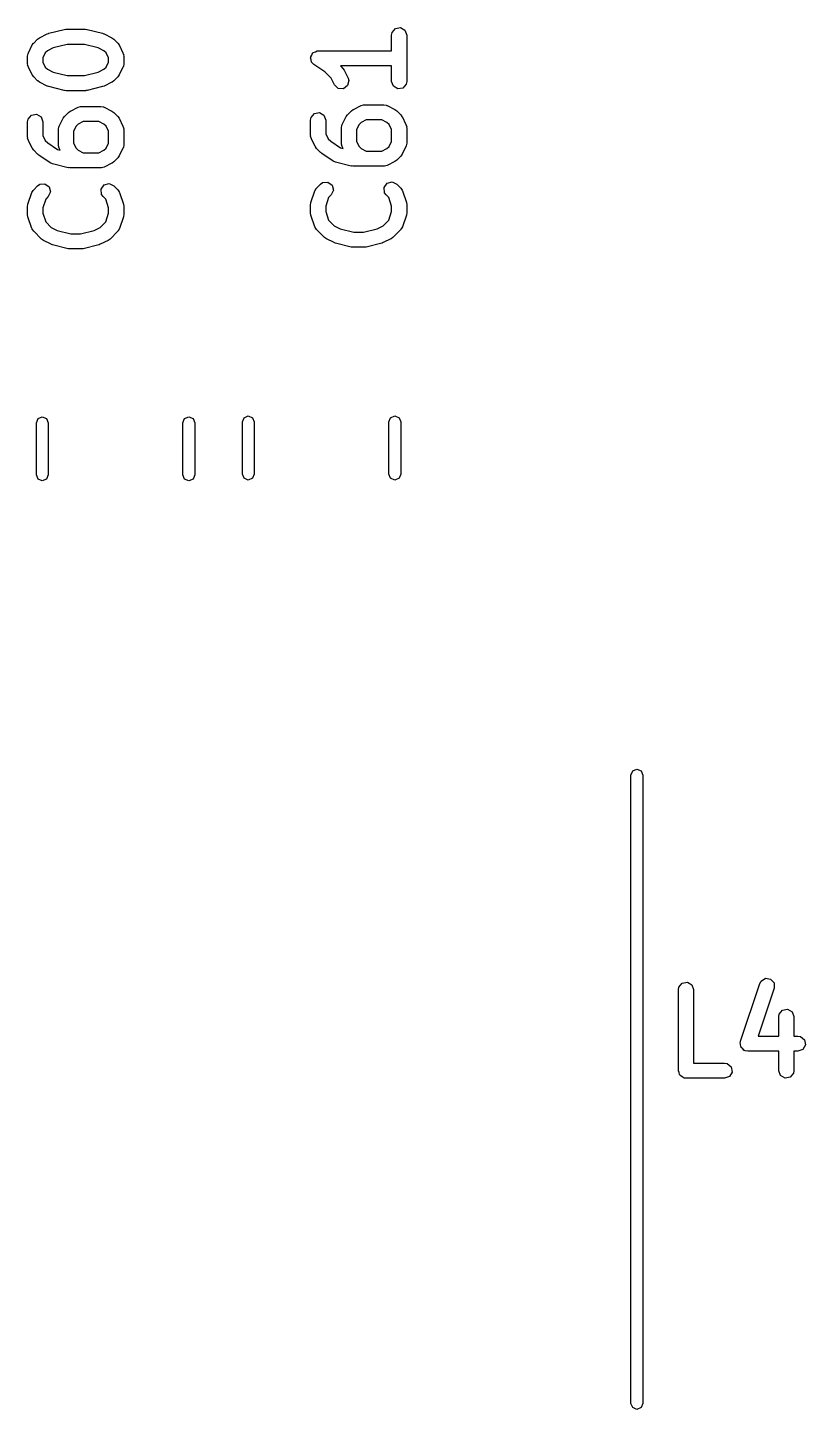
# Model space of a CAD drawing. Extents: x 0 to 4.25, y -4.42 to 0.
# Drawn here: x 1.521 to 1.828, y -1.046 to -0.5 of the extents above; entities that cross this region are included whole.
import ezdxf

# ---------------------------------------------------------------- set-up
doc = ezdxf.new("R2010")
doc.units = 0
doc.header["$MEASUREMENT"] = 0
doc.layers.add('BLACK', color=7, linetype='CONTINUOUS')

msp = doc.modelspace()

# ---------------------------------------------------------------- linework, layer by layer
at = {"layer": 'BLACK', "linetype": 'CONTINUOUS'}
for p, q in [((1.52932, -0.502343), (1.53542, -0.500819)), ((1.53542, -0.500819), (1.53602, -0.500777)), ((1.53602, -0.500777), (1.53615, -0.500729)), ((1.53615, -0.500729), (1.54377, -0.500729)), ((1.54377, -0.500729), (1.54436, -0.500833)), ((1.54436, -0.500833), (1.54449, -0.500819)), ((1.54449, -0.500819), (1.55059, -0.502343)), ((1.66492, -0.502042), (1.66624, -0.50047)), ((1.66624, -0.50047), (1.66826, -0.500113)), ((1.66826, -0.500113), (1.67004, -0.501139)), ((1.67004, -0.501139), (1.67074, -0.503068)), ((1.52127, -0.510007), (1.5228, -0.506959)), ((1.5228, -0.506959), (1.52333, -0.506239)), ((1.52333, -0.506239), (1.52336, -0.506179)), ((1.52336, -0.506179), (1.52488, -0.504656)), ((1.52488, -0.504656), (1.52562, -0.504141)), ((1.52562, -0.504141), (1.52566, -0.504094)), ((1.52566, -0.504094), (1.52871, -0.50257)), ((1.52871, -0.50257), (1.52921, -0.502422)), ((1.52921, -0.502422), (1.52932, -0.502343)), ((1.53652, -0.506729), (1.5311, -0.508084)), ((1.5434, -0.506729), (1.53652, -0.506729)), ((1.54881, -0.508084), (1.5434, -0.506729)), ((1.55059, -0.502343), (1.55106, -0.502554)), ((1.55106, -0.502554), (1.5512, -0.50257)), ((1.5512, -0.50257), (1.55425, -0.504094)), ((1.55425, -0.504094), (1.55497, -0.504628)), ((1.55497, -0.504628), (1.55503, -0.504655)), ((1.55503, -0.504655), (1.55655, -0.506179)), ((1.55655, -0.506179), (1.55707, -0.506914)), ((1.55707, -0.506914), (1.55712, -0.506959)), ((1.55712, -0.506959), (1.55864, -0.510007)), ((1.66474, -0.503068), (1.66492, -0.502042)), ((1.66474, -0.509211), (1.66474, -0.503068)), ((1.67074, -0.503068), (1.67074, -0.521354)), ((1.52096, -0.511348), (1.52114, -0.510322)), ((1.52096, -0.514396), (1.52096, -0.511348)), ((1.52114, -0.510322), (1.52125, -0.510185)), ((1.52125, -0.510185), (1.52127, -0.510007)), ((1.52795, -0.510078), (1.52696, -0.512056)), ((1.52696, -0.512056), (1.52696, -0.513688)), ((1.52878, -0.509242), (1.52795, -0.510078)), ((1.5311, -0.508084), (1.52878, -0.509242)), ((1.55113, -0.509242), (1.54881, -0.508084)), ((1.55197, -0.510078), (1.55113, -0.509242)), ((1.55296, -0.512056), (1.55197, -0.510078)), ((1.55296, -0.513688), (1.55296, -0.512056)), ((1.55864, -0.510007), (1.55894, -0.511005)), ((1.55894, -0.511005), (1.5589, -0.51118)), ((1.5589, -0.51118), (1.55896, -0.511348)), ((1.55896, -0.511348), (1.55896, -0.514396)), ((1.63275, -0.512018), (1.63282, -0.51186)), ((1.63299, -0.512853), (1.63275, -0.512018)), ((1.63279, -0.51169), (1.63322, -0.510936)), ((1.63282, -0.51186), (1.63279, -0.51169)), ((1.63322, -0.510936), (1.63357, -0.510138)), ((1.63357, -0.510138), (1.63373, -0.510062)), ((1.63373, -0.510062), (1.63382, -0.509913)), ((1.63382, -0.509913), (1.63463, -0.509615)), ((1.63463, -0.509615), (1.63541, -0.509229)), ((1.63541, -0.509229), (1.63558, -0.50927)), ((1.63558, -0.50927), (1.63574, -0.509211)), ((1.63574, -0.509211), (1.66474, -0.509211)), ((1.52102, -0.514564), (1.52096, -0.514396)), ((1.52098, -0.514739), (1.52102, -0.514564)), ((1.52127, -0.515738), (1.52098, -0.514739)), ((1.5228, -0.518785), (1.52127, -0.515738)), ((1.52696, -0.513688), (1.52795, -0.515666)), ((1.52795, -0.515666), (1.52878, -0.516502)), ((1.52878, -0.516502), (1.5311, -0.517661)), ((1.5311, -0.517661), (1.53652, -0.519015)), ((1.5434, -0.519015), (1.54881, -0.517661)), ((1.54881, -0.517661), (1.55113, -0.516502)), ((1.55113, -0.516502), (1.55197, -0.515666)), ((1.55197, -0.515666), (1.55296, -0.513688)), ((1.55864, -0.515738), (1.55712, -0.518785)), ((1.55866, -0.515559), (1.55864, -0.515738)), ((1.55878, -0.515422), (1.55866, -0.515559)), ((1.55896, -0.514396), (1.55878, -0.515422)), ((1.63315, -0.513711), (1.63299, -0.512853)), ((1.63328, -0.513822), (1.63315, -0.513711)), ((1.63333, -0.513987), (1.63328, -0.513822)), ((1.63408, -0.514707), (1.63333, -0.513987)), ((1.6384, -0.51759), (1.63408, -0.514707)), ((1.6409, -0.520083), (1.6384, -0.51759)), ((1.66474, -0.515211), (1.64451, -0.515211)), ((1.64451, -0.515211), (1.64548, -0.516185)), ((1.64548, -0.516185), (1.646, -0.516919)), ((1.646, -0.516919), (1.64605, -0.516964)), ((1.64605, -0.516964), (1.64757, -0.520012)), ((1.66474, -0.521354), (1.66474, -0.515211)), ((1.52284, -0.51883), (1.5228, -0.518785)), ((1.52336, -0.519565), (1.52284, -0.51883)), ((1.52488, -0.521089), (1.52336, -0.519565)), ((1.52494, -0.521116), (1.52488, -0.521089)), ((1.52566, -0.521651), (1.52494, -0.521116)), ((1.52871, -0.523174), (1.52566, -0.521651)), ((1.52885, -0.523191), (1.52871, -0.523174)), ((1.52932, -0.523402), (1.52885, -0.523191)), ((1.53542, -0.524925), (1.52932, -0.523402)), ((1.53652, -0.519015), (1.5434, -0.519015)), ((1.55059, -0.523402), (1.54449, -0.524925)), ((1.55071, -0.523322), (1.55059, -0.523402)), ((1.5512, -0.523174), (1.55071, -0.523322)), ((1.55425, -0.521651), (1.5512, -0.523174)), ((1.5543, -0.521603), (1.55425, -0.521651)), ((1.55503, -0.521089), (1.5543, -0.521603)), ((1.55655, -0.519565), (1.55503, -0.521089)), ((1.55658, -0.519506), (1.55655, -0.519565)), ((1.55712, -0.518785), (1.55658, -0.519506)), ((1.6422, -0.522695), (1.6409, -0.520083)), ((1.64369, -0.524106), (1.6422, -0.522695)), ((1.64739, -0.523007), (1.64574, -0.524229)), ((1.64787, -0.521011), (1.64739, -0.523007)), ((1.64757, -0.520012), (1.64787, -0.521011)), ((1.66545, -0.523282), (1.66474, -0.521354)), ((1.66722, -0.524308), (1.66545, -0.523282)), ((1.67056, -0.52238), (1.66924, -0.523952)), ((1.67074, -0.521354), (1.67056, -0.52238)), ((1.53556, -0.524911), (1.53542, -0.524925)), ((1.53615, -0.525015), (1.53556, -0.524911)), ((1.54377, -0.525015), (1.53615, -0.525015)), ((1.5439, -0.524967), (1.54377, -0.525015)), ((1.54449, -0.524925), (1.5439, -0.524967)), ((1.64574, -0.524229), (1.64369, -0.524106)), ((1.66924, -0.523952), (1.66722, -0.524308)), ((1.52246, -0.534655), (1.52448, -0.534299)), ((1.52448, -0.534299), (1.52625, -0.535325)), ((1.53555, -0.535132), (1.53707, -0.533608)), ((1.53707, -0.533608), (1.53781, -0.533093)), ((1.53781, -0.533093), (1.53785, -0.533046)), ((1.53785, -0.533046), (1.5409, -0.531522)), ((1.5409, -0.531522), (1.5419, -0.531225)), ((1.5419, -0.531225), (1.54207, -0.531267)), ((1.54207, -0.531267), (1.54224, -0.531205)), ((1.54224, -0.531205), (1.54986, -0.531205)), ((1.54986, -0.531205), (1.55089, -0.531386)), ((1.55089, -0.531386), (1.55102, -0.531502)), ((1.55102, -0.531502), (1.5512, -0.531522)), ((1.5512, -0.531522), (1.55425, -0.533046)), ((1.55425, -0.533046), (1.55497, -0.53358)), ((1.55497, -0.53358), (1.55503, -0.533608)), ((1.55503, -0.533608), (1.55655, -0.535132)), ((1.63292, -0.535566), (1.63424, -0.533994)), ((1.63424, -0.533994), (1.63626, -0.533637)), ((1.63626, -0.533637), (1.63804, -0.534663)), ((1.64731, -0.53453), (1.64734, -0.53447)), ((1.64734, -0.53447), (1.64886, -0.532947)), ((1.64886, -0.532947), (1.6496, -0.532432)), ((1.6496, -0.532432), (1.64964, -0.532385)), ((1.64964, -0.532385), (1.65269, -0.530861)), ((1.65269, -0.530861), (1.65369, -0.530564)), ((1.65369, -0.530564), (1.65386, -0.530605)), ((1.65386, -0.530605), (1.65403, -0.530544)), ((1.65403, -0.530544), (1.66165, -0.530544)), ((1.66165, -0.530544), (1.66267, -0.530725)), ((1.66267, -0.530725), (1.66281, -0.53084)), ((1.66281, -0.53084), (1.66299, -0.530861)), ((1.66299, -0.530861), (1.66604, -0.532385)), ((1.66604, -0.532385), (1.66676, -0.532919)), ((1.66676, -0.532919), (1.66682, -0.532946)), ((1.66682, -0.532946), (1.66834, -0.53447)), ((1.66834, -0.53447), (1.66886, -0.535205)), ((1.52096, -0.537253), (1.52114, -0.536227)), ((1.52096, -0.543348), (1.52096, -0.537253)), ((1.52114, -0.536227), (1.52246, -0.534655)), ((1.52625, -0.535325), (1.52696, -0.537253)), ((1.52696, -0.537253), (1.52696, -0.54264)), ((1.53315, -0.540301), (1.53333, -0.539275)), ((1.53333, -0.539275), (1.53344, -0.539137)), ((1.53344, -0.539137), (1.53346, -0.538959)), ((1.53346, -0.538959), (1.53499, -0.535911)), ((1.53499, -0.535911), (1.53552, -0.535191)), ((1.53552, -0.535191), (1.53555, -0.535132)), ((1.54014, -0.53903), (1.53915, -0.541009)), ((1.54097, -0.538195), (1.54014, -0.53903)), ((1.54295, -0.537205), (1.54097, -0.538195)), ((1.54915, -0.537205), (1.54295, -0.537205)), ((1.55113, -0.538195), (1.54915, -0.537205)), ((1.55197, -0.53903), (1.55113, -0.538195)), ((1.55296, -0.541009), (1.55197, -0.53903)), ((1.55655, -0.535132), (1.55707, -0.535866)), ((1.55707, -0.535866), (1.55712, -0.535911)), ((1.55712, -0.535911), (1.55864, -0.538959)), ((1.55864, -0.538959), (1.55894, -0.539958)), ((1.55894, -0.539958), (1.5589, -0.540132)), ((1.63274, -0.536592), (1.63292, -0.535566)), ((1.63274, -0.542687), (1.63274, -0.536592)), ((1.63804, -0.534663), (1.63874, -0.536592)), ((1.63874, -0.536592), (1.63874, -0.541979)), ((1.64493, -0.539639), (1.64512, -0.538613)), ((1.64493, -0.545735), (1.64493, -0.539639)), ((1.64512, -0.538613), (1.64523, -0.538476)), ((1.64523, -0.538476), (1.64525, -0.538298)), ((1.64525, -0.538298), (1.64677, -0.53525)), ((1.64677, -0.53525), (1.64731, -0.53453)), ((1.65192, -0.538369), (1.65093, -0.540347)), ((1.65276, -0.537533), (1.65192, -0.538369)), ((1.65474, -0.536544), (1.65276, -0.537533)), ((1.66094, -0.536544), (1.65474, -0.536544)), ((1.66292, -0.537533), (1.66094, -0.536544)), ((1.66375, -0.538369), (1.66292, -0.537533)), ((1.66474, -0.540347), (1.66375, -0.538369)), ((1.66886, -0.535205), (1.6689, -0.53525)), ((1.6689, -0.53525), (1.67043, -0.538298)), ((1.67043, -0.538298), (1.67072, -0.539296)), ((1.67072, -0.539296), (1.67068, -0.539471)), ((1.67068, -0.539471), (1.67074, -0.539639)), ((1.67074, -0.539639), (1.67074, -0.545735)), ((1.52102, -0.543517), (1.52096, -0.543348)), ((1.52098, -0.543691), (1.52102, -0.543517)), ((1.52127, -0.54469), (1.52098, -0.543691)), ((1.5228, -0.547738), (1.52127, -0.54469)), ((1.52696, -0.54264), (1.52795, -0.544619)), ((1.52795, -0.544619), (1.52892, -0.545588)), ((1.53315, -0.546396), (1.53315, -0.540301)), ((1.53915, -0.541009), (1.53915, -0.545688)), ((1.55296, -0.545688), (1.55296, -0.541009)), ((1.5589, -0.540132), (1.55896, -0.540301)), ((1.55896, -0.540301), (1.55896, -0.546396)), ((1.63281, -0.542855), (1.63274, -0.542687)), ((1.63276, -0.54303), (1.63281, -0.542855)), ((1.63306, -0.544029), (1.63276, -0.54303)), ((1.63458, -0.547076), (1.63306, -0.544029)), ((1.63874, -0.541979), (1.63973, -0.543957)), ((1.63973, -0.543957), (1.6407, -0.544927)), ((1.6407, -0.544927), (1.64459, -0.547522)), ((1.65093, -0.540347), (1.65093, -0.545026)), ((1.65093, -0.545026), (1.65192, -0.547005)), ((1.66375, -0.547005), (1.66474, -0.545026)), ((1.66474, -0.545026), (1.66474, -0.540347)), ((1.52284, -0.547782), (1.5228, -0.547738)), ((1.52336, -0.548517), (1.52284, -0.547782)), ((1.52488, -0.550041), (1.52336, -0.548517)), ((1.52501, -0.5501), (1.52488, -0.550041)), ((1.52534, -0.550416), (1.52501, -0.5501)), ((1.52991, -0.553463), (1.52534, -0.550416)), ((1.52892, -0.545588), (1.53281, -0.548183)), ((1.53281, -0.548183), (1.53381, -0.548434)), ((1.53321, -0.546564), (1.53315, -0.546396)), ((1.53317, -0.546739), (1.53321, -0.546564)), ((1.53346, -0.547738), (1.53317, -0.546739)), ((1.53381, -0.548434), (1.53346, -0.547738)), ((1.53915, -0.545688), (1.54014, -0.547666)), ((1.54014, -0.547666), (1.54097, -0.548502)), ((1.54097, -0.548502), (1.54295, -0.549491)), ((1.54295, -0.549491), (1.54915, -0.549491)), ((1.54915, -0.549491), (1.55113, -0.548502)), ((1.55113, -0.548502), (1.55197, -0.547666)), ((1.55197, -0.547666), (1.55296, -0.545688)), ((1.55712, -0.550785), (1.55658, -0.551506)), ((1.55864, -0.547738), (1.55712, -0.550785)), ((1.55866, -0.547559), (1.55864, -0.547738)), ((1.55878, -0.547422), (1.55866, -0.547559)), ((1.55896, -0.546396), (1.55878, -0.547422)), ((1.63463, -0.547121), (1.63458, -0.547076)), ((1.63515, -0.547856), (1.63463, -0.547121)), ((1.63667, -0.54938), (1.63515, -0.547856)), ((1.6368, -0.549439), (1.63667, -0.54938)), ((1.63713, -0.549754), (1.6368, -0.549439)), ((1.6417, -0.552802), (1.63713, -0.549754)), ((1.64459, -0.547522), (1.6456, -0.547773)), ((1.645, -0.545903), (1.64493, -0.545735)), ((1.64495, -0.546078), (1.645, -0.545903)), ((1.64525, -0.547076), (1.64495, -0.546078)), ((1.6456, -0.547773), (1.64525, -0.547076)), ((1.65192, -0.547005), (1.65276, -0.54784)), ((1.65276, -0.54784), (1.65474, -0.54883)), ((1.65474, -0.54883), (1.66094, -0.54883)), ((1.66094, -0.54883), (1.66292, -0.54784)), ((1.66292, -0.54784), (1.66375, -0.547005)), ((1.66837, -0.550844), (1.66834, -0.550903)), ((1.6689, -0.550124), (1.66837, -0.550844)), ((1.67043, -0.547076), (1.6689, -0.550124)), ((1.67045, -0.546898), (1.67043, -0.547076)), ((1.67056, -0.546761), (1.67045, -0.546898)), ((1.67074, -0.545735), (1.67056, -0.546761)), ((1.52993, -0.553467), (1.52991, -0.553463)), ((1.53085, -0.553878), (1.52993, -0.553467)), ((1.53694, -0.555402), (1.53085, -0.553878)), ((1.53708, -0.555387), (1.53694, -0.555402)), ((1.53767, -0.555491), (1.53708, -0.555387)), ((1.54986, -0.555491), (1.53767, -0.555491)), ((1.55003, -0.55543), (1.54986, -0.555491)), ((1.5502, -0.555471), (1.55003, -0.55543)), ((1.5512, -0.555174), (1.5502, -0.555471)), ((1.55425, -0.553651), (1.5512, -0.555174)), ((1.5543, -0.553603), (1.55425, -0.553651)), ((1.55503, -0.553089), (1.5543, -0.553603)), ((1.55655, -0.551565), (1.55503, -0.553089)), ((1.55658, -0.551506), (1.55655, -0.551565)), ((1.64172, -0.552806), (1.6417, -0.552802)), ((1.64264, -0.553216), (1.64172, -0.552806)), ((1.64873, -0.55474), (1.64264, -0.553216)), ((1.64887, -0.554726), (1.64873, -0.55474)), ((1.64946, -0.55483), (1.64887, -0.554726)), ((1.66165, -0.55483), (1.64946, -0.55483)), ((1.66182, -0.554768), (1.66165, -0.55483)), ((1.66199, -0.55481), (1.66182, -0.554768)), ((1.66299, -0.554513), (1.66199, -0.55481)), ((1.66604, -0.552989), (1.66299, -0.554513)), ((1.66608, -0.552942), (1.66604, -0.552989)), ((1.66682, -0.552427), (1.66608, -0.552942)), ((1.66834, -0.550903), (1.66682, -0.552427)), ((1.52574, -0.561963), (1.52778, -0.561784)), ((1.52778, -0.561784), (1.52946, -0.562961)), ((1.55119, -0.562224), (1.55317, -0.561693)), ((1.55317, -0.561693), (1.55503, -0.56256)), ((1.63667, -0.561899), (1.63752, -0.561301)), ((1.63752, -0.561301), (1.63957, -0.561122)), ((1.63957, -0.561122), (1.64125, -0.562299)), ((1.6618, -0.563244), (1.66298, -0.561563)), ((1.66298, -0.561563), (1.66496, -0.561032)), ((1.66496, -0.561032), (1.66682, -0.561899)), ((1.52111, -0.569828), (1.52263, -0.565257)), ((1.52263, -0.565257), (1.52313, -0.564341)), ((1.52313, -0.564341), (1.52328, -0.564247)), ((1.52328, -0.564247), (1.52336, -0.564084)), ((1.52336, -0.564084), (1.52488, -0.56256)), ((1.52488, -0.56256), (1.52574, -0.561963)), ((1.52913, -0.566803), (1.5281, -0.567826)), ((1.52999, -0.564943), (1.52913, -0.566803)), ((1.52946, -0.562961), (1.52999, -0.564943)), ((1.55001, -0.563905), (1.55119, -0.562224)), ((1.55019, -0.565949), (1.55001, -0.563905)), ((1.55079, -0.566803), (1.55019, -0.565949)), ((1.55181, -0.567826), (1.55079, -0.566803)), ((1.55503, -0.56256), (1.55655, -0.564084)), ((1.55655, -0.564084), (1.55715, -0.564938)), ((1.55715, -0.564938), (1.55717, -0.565116)), ((1.55717, -0.565116), (1.55728, -0.565257)), ((1.55728, -0.565257), (1.5588, -0.569828)), ((1.6329, -0.569167), (1.63442, -0.564595)), ((1.63442, -0.564595), (1.63492, -0.563679)), ((1.63492, -0.563679), (1.63507, -0.563585)), ((1.63507, -0.563585), (1.63515, -0.563423)), ((1.63515, -0.563423), (1.63667, -0.561899)), ((1.63989, -0.567165), (1.63874, -0.570602)), ((1.64091, -0.566142), (1.63989, -0.567165)), ((1.64178, -0.564282), (1.64091, -0.566142)), ((1.64125, -0.562299), (1.64178, -0.564282)), ((1.66198, -0.565288), (1.6618, -0.563244)), ((1.66257, -0.566142), (1.66198, -0.565288)), ((1.6636, -0.567165), (1.66257, -0.566142)), ((1.66474, -0.570602), (1.6636, -0.567165)), ((1.66682, -0.561899), (1.66834, -0.563423)), ((1.66834, -0.563423), (1.66894, -0.564276)), ((1.66894, -0.564276), (1.66895, -0.564455)), ((1.66895, -0.564455), (1.66907, -0.564595)), ((1.66907, -0.564595), (1.67059, -0.569167)), ((1.52096, -0.570777), (1.52111, -0.569894)), ((1.52096, -0.573824), (1.52096, -0.570777)), ((1.52111, -0.569894), (1.52111, -0.569828)), ((1.5281, -0.567826), (1.52696, -0.571264)), ((1.52696, -0.571264), (1.52696, -0.573338)), ((1.55296, -0.571264), (1.55181, -0.567826)), ((1.55296, -0.573338), (1.55296, -0.571264)), ((1.5588, -0.569828), (1.55893, -0.570715)), ((1.55893, -0.570715), (1.55896, -0.570777)), ((1.55896, -0.570777), (1.55896, -0.573824)), ((1.63274, -0.570115), (1.6329, -0.569232)), ((1.63274, -0.573163), (1.63274, -0.570115)), ((1.6329, -0.569232), (1.6329, -0.569167)), ((1.63874, -0.570602), (1.63874, -0.572676)), ((1.63874, -0.572676), (1.63989, -0.576114)), ((1.6636, -0.576114), (1.66474, -0.572676)), ((1.66474, -0.572676), (1.66474, -0.570602)), ((1.67059, -0.569167), (1.67072, -0.570054)), ((1.67072, -0.570054), (1.67074, -0.570115)), ((1.67074, -0.570115), (1.67074, -0.573163)), ((1.52098, -0.573886), (1.52096, -0.573824)), ((1.52111, -0.574773), (1.52098, -0.573886)), ((1.52263, -0.579345), (1.52111, -0.574773)), ((1.52696, -0.573338), (1.5281, -0.576775)), ((1.5281, -0.576775), (1.5303, -0.578978)), ((1.54961, -0.578978), (1.55181, -0.576775)), ((1.55181, -0.576775), (1.55296, -0.573338)), ((1.5588, -0.574773), (1.55728, -0.579345)), ((1.55896, -0.573824), (1.5588, -0.574708)), ((1.5588, -0.574708), (1.5588, -0.574773)), ((1.63277, -0.573225), (1.63274, -0.573163)), ((1.6329, -0.574112), (1.63277, -0.573225)), ((1.63442, -0.578683), (1.6329, -0.574112)), ((1.63989, -0.576114), (1.64209, -0.578317)), ((1.6614, -0.578317), (1.6636, -0.576114)), ((1.67059, -0.574112), (1.66907, -0.578683)), ((1.67074, -0.573163), (1.67059, -0.574046)), ((1.67059, -0.574046), (1.67059, -0.574112)), ((1.52275, -0.579485), (1.52263, -0.579345)), ((1.52276, -0.579664), (1.52275, -0.579485)), ((1.52336, -0.580517), (1.52276, -0.579664)), ((1.52641, -0.583565), (1.52336, -0.580517)), ((1.52647, -0.583592), (1.52641, -0.583565)), ((1.52719, -0.584127), (1.52647, -0.583592)), ((1.5303, -0.578978), (1.53262, -0.580137)), ((1.53262, -0.580137), (1.53804, -0.581491)), ((1.53804, -0.581491), (1.54187, -0.581491)), ((1.54187, -0.581491), (1.54729, -0.580137)), ((1.54729, -0.580137), (1.54961, -0.578978)), ((1.55351, -0.583565), (1.55277, -0.584079)), ((1.55655, -0.580517), (1.55351, -0.583565)), ((1.55663, -0.580355), (1.55655, -0.580517)), ((1.55678, -0.580261), (1.55663, -0.580355)), ((1.55728, -0.579345), (1.55678, -0.580261)), ((1.63453, -0.578824), (1.63442, -0.578683)), ((1.63455, -0.579002), (1.63453, -0.578824)), ((1.63515, -0.579856), (1.63455, -0.579002)), ((1.63819, -0.582903), (1.63515, -0.579856)), ((1.63825, -0.582931), (1.63819, -0.582903)), ((1.63897, -0.583465), (1.63825, -0.582931)), ((1.64202, -0.584989), (1.63897, -0.583465)), ((1.64209, -0.578317), (1.64441, -0.579475)), ((1.64441, -0.579475), (1.64983, -0.58083)), ((1.64983, -0.58083), (1.65366, -0.58083)), ((1.65366, -0.58083), (1.65908, -0.579475)), ((1.65908, -0.579475), (1.6614, -0.578317)), ((1.66451, -0.583465), (1.66147, -0.584989)), ((1.66456, -0.583418), (1.66451, -0.583465)), ((1.66529, -0.582903), (1.66456, -0.583418)), ((1.66834, -0.579856), (1.66529, -0.582903)), ((1.66842, -0.579693), (1.66834, -0.579856)), ((1.66857, -0.579599), (1.66842, -0.579693)), ((1.66907, -0.578683), (1.66857, -0.579599)), ((1.53023, -0.585651), (1.52719, -0.584127)), ((1.53037, -0.585667), (1.53023, -0.585651)), ((1.53085, -0.585878), (1.53037, -0.585667)), ((1.53694, -0.587402), (1.53085, -0.585878)), ((1.53708, -0.587387), (1.53694, -0.587402)), ((1.53767, -0.587491), (1.53708, -0.587387)), ((1.54224, -0.587491), (1.53767, -0.587491)), ((1.54237, -0.587444), (1.54224, -0.587491)), ((1.54297, -0.587402), (1.54237, -0.587444)), ((1.54906, -0.585878), (1.54297, -0.587402)), ((1.54918, -0.585798), (1.54906, -0.585878)), ((1.54968, -0.585651), (1.54918, -0.585798)), ((1.55273, -0.584127), (1.54968, -0.585651)), ((1.55277, -0.584079), (1.55273, -0.584127)), ((1.64216, -0.585005), (1.64202, -0.584989)), ((1.64264, -0.585216), (1.64216, -0.585005)), ((1.64873, -0.58674), (1.64264, -0.585216)), ((1.64887, -0.586726), (1.64873, -0.58674)), ((1.64946, -0.58683), (1.64887, -0.586726)), ((1.65403, -0.58683), (1.64946, -0.58683)), ((1.65416, -0.586782), (1.65403, -0.58683)), ((1.65476, -0.58674), (1.65416, -0.586782)), ((1.66085, -0.585216), (1.65476, -0.58674)), ((1.66097, -0.585137), (1.66085, -0.585216)), ((1.66147, -0.584989), (1.66097, -0.585137)), ((1.52441, -0.656053), (1.5251, -0.654383)), ((1.5251, -0.654383), (1.52677, -0.653691)), ((1.52677, -0.653691), (1.52844, -0.654383)), ((1.52844, -0.654383), (1.52913, -0.656053)), ((1.58228, -0.656053), (1.58298, -0.654383)), ((1.58298, -0.654383), (1.58465, -0.653691)), ((1.58465, -0.653691), (1.58632, -0.654383)), ((1.58632, -0.654383), (1.58701, -0.656053)), ((1.60579, -0.655777), (1.60648, -0.654107)), ((1.60648, -0.654107), (1.60815, -0.653415)), ((1.60815, -0.653415), (1.60982, -0.654107)), ((1.60982, -0.654107), (1.61051, -0.655777)), ((1.66366, -0.655777), (1.66435, -0.654107)), ((1.66435, -0.654107), (1.66602, -0.653415)), ((1.66602, -0.653415), (1.66769, -0.654107)), ((1.66769, -0.654107), (1.66839, -0.655777)), ((1.52441, -0.676624), (1.52441, -0.656053)), ((1.52913, -0.656053), (1.52913, -0.676624)), ((1.58228, -0.676624), (1.58228, -0.656053)), ((1.58701, -0.656053), (1.58701, -0.676624)), ((1.60579, -0.676349), (1.60579, -0.655777)), ((1.61051, -0.655777), (1.61051, -0.676349)), ((1.66366, -0.676349), (1.66366, -0.655777)), ((1.66839, -0.655777), (1.66839, -0.676349)), ((1.5251, -0.678294), (1.52441, -0.676624)), ((1.52677, -0.678986), (1.5251, -0.678294)), ((1.52844, -0.678294), (1.52677, -0.678986)), ((1.52913, -0.676624), (1.52844, -0.678294)), ((1.58298, -0.678294), (1.58228, -0.676624)), ((1.58465, -0.678986), (1.58298, -0.678294)), ((1.58632, -0.678294), (1.58465, -0.678986)), ((1.58701, -0.676624), (1.58632, -0.678294)), ((1.60648, -0.678019), (1.60579, -0.676349)), ((1.60815, -0.678711), (1.60648, -0.678019)), ((1.60982, -0.678019), (1.60815, -0.678711)), ((1.61051, -0.676349), (1.60982, -0.678019)), ((1.66435, -0.678019), (1.66366, -0.676349)), ((1.66602, -0.678711), (1.66435, -0.678019)), ((1.66769, -0.678019), (1.66602, -0.678711)), ((1.66839, -0.676349), (1.66769, -0.678019)), ((1.7593, -0.795158), (1.75999, -0.793487)), ((1.7593, -1.04319), (1.7593, -0.795158)), ((1.75999, -0.793487), (1.76166, -0.792795)), ((1.76166, -0.792795), (1.76333, -0.793487)), ((1.76333, -0.793487), (1.76402, -0.795158)), ((1.76402, -0.795158), (1.76402, -1.04319)), ((1.77826, -0.878836), (1.77957, -0.877264)), ((1.77957, -0.877264), (1.7816, -0.876908)), ((1.7816, -0.876908), (1.78337, -0.877934)), ((1.78337, -0.877934), (1.78407, -0.879862)), ((1.80261, -0.900247), (1.81023, -0.877389)), ((1.81023, -0.877389), (1.81072, -0.876473)), ((1.81072, -0.876473), (1.81247, -0.875399)), ((1.81247, -0.875399), (1.8145, -0.8757)), ((1.8145, -0.8757), (1.81586, -0.877236)), ((1.81586, -0.877236), (1.81592, -0.879287)), ((1.77807, -0.879862), (1.77826, -0.878836)), ((1.77807, -0.911862), (1.77807, -0.879862)), ((1.78407, -0.879862), (1.78407, -0.908862)), ((1.81592, -0.879287), (1.80962, -0.898195)), ((1.81787, -0.889503), (1.81919, -0.887931)), ((1.81919, -0.887931), (1.82121, -0.887574)), ((1.82121, -0.887574), (1.82299, -0.8886)), ((1.82299, -0.8886), (1.82369, -0.890529)), ((1.81769, -0.890529), (1.81787, -0.889503)), ((1.81769, -0.898195), (1.81769, -0.890529)), ((1.82369, -0.890529), (1.82369, -0.898195)), ((1.80962, -0.898195), (1.81769, -0.898195)), ((1.82369, -0.898195), (1.82526, -0.898195)), ((1.82526, -0.898195), (1.82629, -0.898376)), ((1.82629, -0.898376), (1.82786, -0.899695)), ((1.82786, -0.899695), (1.82822, -0.901716)), ((1.8025, -0.900674), (1.80262, -0.900476)), ((1.80264, -0.90148), (1.8025, -0.900674)), ((1.80262, -0.900476), (1.80261, -0.900247)), ((1.80267, -0.902298), (1.80264, -0.90148)), ((1.80282, -0.902469), (1.80267, -0.902298)), ((1.80286, -0.902695), (1.80282, -0.902469)), ((1.80348, -0.903221), (1.80286, -0.902695)), ((1.80403, -0.903833), (1.80348, -0.903221)), ((1.80425, -0.903867), (1.80403, -0.903833)), ((1.80443, -0.904014), (1.80425, -0.903867)), ((1.80546, -0.904195), (1.80443, -0.904014)), ((1.81769, -0.904195), (1.80546, -0.904195)), ((1.81769, -0.911862), (1.81769, -0.904195)), ((1.82526, -0.904195), (1.82369, -0.904195)), ((1.82369, -0.904195), (1.82369, -0.911862)), ((1.82719, -0.903493), (1.82526, -0.904195)), ((1.82822, -0.901716), (1.82719, -0.903493)), ((1.78407, -0.908862), (1.79631, -0.908862)), ((1.79631, -0.908862), (1.79734, -0.909043)), ((1.79734, -0.909043), (1.79891, -0.910362)), ((1.79891, -0.910362), (1.79927, -0.912383)), ((1.77834, -0.912594), (1.77807, -0.911862)), ((1.77848, -0.913362), (1.77834, -0.912594)), ((1.77868, -0.913536), (1.77848, -0.913362)), ((1.77878, -0.91379), (1.77868, -0.913536)), ((1.77945, -0.91418), (1.77878, -0.91379)), ((1.78005, -0.914681), (1.77945, -0.91418)), ((1.78044, -0.91475), (1.78005, -0.914681)), ((1.78055, -0.914816), (1.78044, -0.91475)), ((1.78068, -0.914793), (1.78055, -0.914816)), ((1.78107, -0.914862), (1.78068, -0.914793)), ((1.79631, -0.914862), (1.78107, -0.914862)), ((1.79824, -0.91416), (1.79631, -0.914862)), ((1.79927, -0.912383), (1.79824, -0.91416)), ((1.8184, -0.91379), (1.81769, -0.911862)), ((1.82017, -0.914816), (1.8184, -0.91379)), ((1.82219, -0.91446), (1.82017, -0.914816)), ((1.82351, -0.912888), (1.82219, -0.91446)), ((1.82369, -0.911862), (1.82351, -0.912888)), ((1.75999, -1.04486), (1.7593, -1.04319)), ((1.76166, -1.04555), (1.75999, -1.04486)), ((1.76333, -1.04486), (1.76166, -1.04555)), ((1.76402, -1.04319), (1.76333, -1.04486))]:
    msp.add_line(p, q, dxfattribs=at)

doc.saveas('drawing.dxf')
